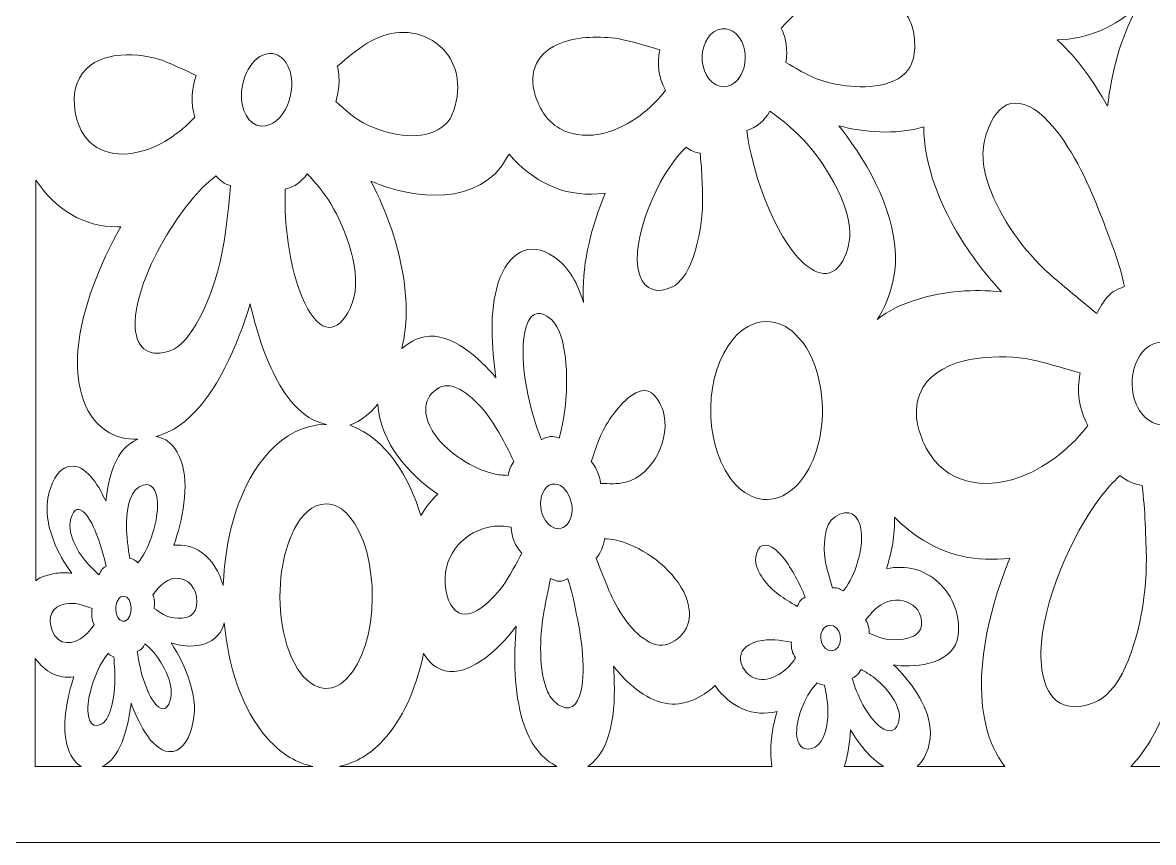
# Model space of a CAD drawing. Header units: centimetres. Extents: x -59 to 59, y -29 to 29.
# Drawn here: x -44.77 to -34.22, y -6.93 to 0.72 of the extents above; entities that cross this region are included whole.
import ezdxf

# ---------------------------------------------------------------- set-up
doc = ezdxf.new("R2010")
doc.units = ezdxf.units.CM
doc.header["$MEASUREMENT"] = 0
doc.layers.add('Camada 1', color=7, linetype='Continuous')

msp = doc.modelspace()

# ---------------------------------------------------------------- linework, layer by layer
at = {"layer": 'Camada 1', "color": 250, "lineweight": 9}
msp.add_open_spline([(-45.26401, 4.15292), (-45.26401, 4.15292), (-45.26401, 3.54479), (-45.26401, 3.54479), (-45.26401, 3.54479), (-45.26401, 3.54479), (-45.51398, 3.54479), (-45.51398, 3.54479), (-45.51398, 3.54479), (-45.51398, 3.54479), (-45.51398, 2.25923), (-45.51398, 2.25923), (-45.51398, 2.25923), (-45.51398, 2.25923), (-45.26401, 2.25923), (-45.26401, 2.25923), (-45.26401, 2.25923), (-45.26401, 2.25923), (-45.26401, 0.97365), (-45.26401, 0.97365), (-45.26401, 0.97365), (-45.26401, 0.97365), (-45.51398, 0.97365), (-45.51398, 0.97365), (-45.51398, 0.97365), (-45.51398, 0.97365), (-45.51398, -0.31242), (-45.51398, -0.31242), (-45.51398, -0.31242), (-45.51398, -0.31242), (-45.26401, -0.31242), (-45.26401, -0.31242), (-45.26401, -0.31242), (-45.26401, -0.31242), (-45.26401, -1.598), (-45.26401, -1.598), (-45.26401, -1.598), (-45.26401, -1.598), (-45.51398, -1.598), (-45.51398, -1.598), (-45.51398, -1.598), (-45.51398, -1.598), (-45.51398, -2.88408), (-45.51398, -2.88408), (-45.51398, -2.88408), (-45.51398, -2.88408), (-45.26401, -2.88408), (-45.26401, -2.88408), (-45.26401, -2.88408), (-45.26401, -2.88408), (-45.26401, -6.92629), (-45.26401, -6.92629), (-45.26401, -6.92629), (-45.26401, -6.92629), (-22.90393, -6.92629), (-22.90393, -6.92629), (-22.90393, -6.92629), (-22.90393, -6.92629), (-22.90393, -2.88408), (-22.90393, -2.88408), (-22.90393, -2.88408), (-22.90393, -2.88408), (-22.65396, -2.88408), (-22.65396, -2.88408), (-22.65396, -2.88408), (-22.65396, -2.88408), (-22.65396, -1.598), (-22.65396, -1.598), (-22.65396, -1.598), (-22.65396, -1.598), (-22.90393, -1.598), (-22.90393, -1.598), (-22.90393, -1.598), (-22.90393, -1.598), (-22.90393, -0.31242), (-22.90393, -0.31242), (-22.90393, -0.31242), (-22.90393, -0.31242), (-22.65396, -0.31242), (-22.65396, -0.31242), (-22.65396, -0.31242), (-22.65396, -0.31242), (-22.65396, 0.97365), (-22.65396, 0.97365), (-22.65396, 0.97365), (-22.65396, 0.97365), (-22.90393, 0.97365), (-22.90393, 0.97365), (-22.90393, 0.97365), (-22.90393, 0.97365), (-22.90393, 2.25923), (-22.90393, 2.25923), (-22.90393, 2.25923), (-22.90393, 2.25923), (-22.65396, 2.25923), (-22.65396, 2.25923), (-22.65396, 2.25923), (-22.65396, 2.25923), (-22.65396, 3.54479), (-22.65396, 3.54479), (-22.65396, 3.54479), (-22.65396, 3.54479), (-22.90393, 3.54479), (-22.90393, 3.54479), (-22.90393, 3.54479), (-22.90393, 3.54479), (-22.90393, 4.15292), (-22.90393, 4.15292)], degree=3, knots=[0, 0, 0, 0, 0.03571429, 0.03571429, 0.03571429, 0.03571429, 0.07142857, 0.07142857, 0.07142857, 0.07142857, 0.10714286, 0.10714286, 0.10714286, 0.10714286, 0.14285714, 0.14285714, 0.14285714, 0.14285714, 0.17857143, 0.17857143, 0.17857143, 0.17857143, 0.21428571, 0.21428571, 0.21428571, 0.21428571, 0.25, 0.25, 0.25, 0.25, 0.28571429, 0.28571429, 0.28571429, 0.28571429, 0.32142857, 0.32142857, 0.32142857, 0.32142857, 0.35714286, 0.35714286, 0.35714286, 0.35714286, 0.39285714, 0.39285714, 0.39285714, 0.39285714, 0.42857143, 0.42857143, 0.42857143, 0.42857143, 0.46428571, 0.46428571, 0.46428571, 0.46428571, 0.5, 0.5, 0.5, 0.5, 0.53571429, 0.53571429, 0.53571429, 0.53571429, 0.57142857, 0.57142857, 0.57142857, 0.57142857, 0.60714286, 0.60714286, 0.60714286, 0.60714286, 0.64285714, 0.64285714, 0.64285714, 0.64285714, 0.67857143, 0.67857143, 0.67857143, 0.67857143, 0.71428571, 0.71428571, 0.71428571, 0.71428571, 0.75, 0.75, 0.75, 0.75, 0.78571429, 0.78571429, 0.78571429, 0.78571429, 0.82142857, 0.82142857, 0.82142857, 0.82142857, 0.85714286, 0.85714286, 0.85714286, 0.85714286, 0.89285714, 0.89285714, 0.89285714, 0.89285714, 0.92857143, 0.92857143, 0.92857143, 0.92857143, 1, 1, 1, 1], dxfattribs=at)
at = {"layer": 'Camada 1', "color": 1, "lineweight": 9}
for points, knots in [([(-37.69649, 0.66887), (-37.67392, 0.6413), (-37.6526, 0.5473), (-37.64783, 0.50791), (-37.64783, 0.50791), (-37.64125, 0.45352), (-37.6431, 0.40301), (-37.65162, 0.34906), (-37.65162, 0.34906), (-37.47025, 0.2432), (-37.37754, 0.18147), (-37.16653, 0.14231), (-37.16653, 0.14231), (-36.97624, 0.107), (-36.64602, 0.09913), (-36.51002, 0.28058), (-36.51002, 0.28058), (-36.46525, 0.34029), (-36.45283, 0.41443), (-36.44945, 0.48964), (-36.44945, 0.48964), (-36.4307, 0.90632), (-36.83632, 1.12649), (-37.18579, 1.03292), (-37.18579, 1.03292), (-37.39525, 0.97684), (-37.53822, 0.8338), (-37.68904, 0.6752), (-37.68904, 0.6752), (-37.68904, 0.6752), (-37.69649, 0.66887), (-37.69649, 0.66887)], [0, 0, 0, 0, 0.11111111, 0.11111111, 0.11111111, 0.11111111, 0.22222222, 0.22222222, 0.22222222, 0.22222222, 0.33333333, 0.33333333, 0.33333333, 0.33333333, 0.44444444, 0.44444444, 0.44444444, 0.44444444, 0.55555556, 0.55555556, 0.55555556, 0.55555556, 0.66666667, 0.66666667, 0.66666667, 0.66666667, 0.77777778, 0.77777778, 0.77777778, 0.77777778, 1, 1, 1, 1]), ([(-35.12045, 0.55826), (-34.92063, 0.3789), (-34.78452, 0.17888), (-34.65063, -0.06022), (-34.65063, -0.06022), (-34.60929, 0.25521), (-34.53268, 0.5732), (-34.37887, 0.84835), (-34.37887, 0.84835), (-34.37887, 0.84835), (-34.35824, 0.88427), (-34.35824, 0.88427), (-34.35824, 0.88427), (-34.58093, 0.67502), (-34.82786, 0.57079), (-35.12045, 0.55826)], [0, 0, 0, 0, 0.2, 0.2, 0.2, 0.2, 0.4, 0.4, 0.4, 0.4, 0.6, 0.6, 0.6, 0.6, 1, 1, 1, 1]), ([(-41.83946, 0.3131), (-41.82355, 0.28419), (-41.81986, 0.18418), (-41.82174, 0.1473), (-41.82174, 0.1473), (-41.82463, 0.09032), (-41.83503, 0.03833), (-41.852, -0.0156), (-41.852, -0.0156), (-41.76381, -0.09266), (-41.6612, -0.18522), (-41.55817, -0.23371), (-41.55817, -0.23371), (-41.37174, -0.32146), (-41.08985, -0.38441), (-40.89885, -0.27947), (-40.89885, -0.27947), (-40.79199, -0.22076), (-40.75271, -0.13419), (-40.72713, -0.01201), (-40.72713, -0.01201), (-40.6788, 0.2189), (-40.7591, 0.43487), (-40.94962, 0.55273), (-40.94962, 0.55273), (-41.14286, 0.67228), (-41.3701, 0.64258), (-41.55975, 0.52737), (-41.55975, 0.52737), (-41.65688, 0.46836), (-41.74486, 0.39371), (-41.83154, 0.31867), (-41.83154, 0.31867), (-41.83154, 0.31867), (-41.83946, 0.3131), (-41.83946, 0.3131)], [0, 0, 0, 0, 0.1, 0.1, 0.1, 0.1, 0.2, 0.2, 0.2, 0.2, 0.3, 0.3, 0.3, 0.3, 0.4, 0.4, 0.4, 0.4, 0.5, 0.5, 0.5, 0.5, 0.6, 0.6, 0.6, 0.6, 0.7, 0.7, 0.7, 0.7, 0.8, 0.8, 0.8, 0.8, 1, 1, 1, 1]), ([(-38.23216, 0.66339), (-38.17029, 0.66026), (-38.12357, 0.6325), (-38.08578, 0.57915), (-38.08578, 0.57915), (-37.95516, 0.39482), (-38.07084, 0.08847), (-38.26263, 0.12586), (-38.26263, 0.12586), (-38.37597, 0.14795), (-38.43817, 0.2853), (-38.43374, 0.40647), (-38.43374, 0.40647), (-38.4294, 0.5247), (-38.36014, 0.65217), (-38.24747, 0.66261), (-38.24747, 0.66261), (-38.24747, 0.66261), (-38.23216, 0.66339), (-38.23216, 0.66339)], [0, 0, 0, 0, 0.16666667, 0.16666667, 0.16666667, 0.16666667, 0.33333333, 0.33333333, 0.33333333, 0.33333333, 0.5, 0.5, 0.5, 0.5, 0.66666667, 0.66666667, 0.66666667, 0.66666667, 1, 1, 1, 1]), ([(-38.82935, 0.4677), (-38.91922, 0.49479), (-39.15717, 0.56461), (-39.2458, 0.57406), (-39.2458, 0.57406), (-39.42144, 0.59281), (-39.6174, 0.59148), (-39.78274, 0.51599), (-39.78274, 0.51599), (-39.99575, 0.41873), (-40.06505, 0.22735), (-39.97564, -0.00113), (-39.97564, -0.00113), (-39.9184, -0.14743), (-39.83021, -0.24983), (-39.68778, -0.30078), (-39.68778, -0.30078), (-39.44488, -0.38767), (-39.16976, -0.27498), (-38.97336, -0.11544), (-38.97336, -0.11544), (-38.89589, -0.05252), (-38.83564, 0.00883), (-38.77445, 0.0891), (-38.77445, 0.0891), (-38.84131, 0.20939), (-38.8562, 0.33135), (-38.82935, 0.4677)], [0, 0, 0, 0, 0.125, 0.125, 0.125, 0.125, 0.25, 0.25, 0.25, 0.25, 0.375, 0.375, 0.375, 0.375, 0.5, 0.5, 0.5, 0.5, 0.625, 0.625, 0.625, 0.625, 0.75, 0.75, 0.75, 0.75, 1, 1, 1, 1]), ([(-43.15347, 0.22695), (-43.22939, 0.26345), (-43.43179, 0.35918), (-43.5067, 0.38002), (-43.5067, 0.38002), (-43.73648, 0.44397), (-44.10481, 0.46106), (-44.24373, 0.20265), (-44.24373, 0.20265), (-44.30878, 0.08166), (-44.30132, -0.06454), (-44.26394, -0.19417), (-44.26394, -0.19417), (-44.18596, -0.46467), (-43.94258, -0.54378), (-43.70176, -0.48952), (-43.70176, -0.48952), (-43.50235, -0.44459), (-43.31027, -0.31501), (-43.16666, -0.16238), (-43.16666, -0.16238), (-43.20895, -0.02907), (-43.19938, 0.09652), (-43.15347, 0.22695)], [0, 0, 0, 0, 0.14285714, 0.14285714, 0.14285714, 0.14285714, 0.28571429, 0.28571429, 0.28571429, 0.28571429, 0.42857143, 0.42857143, 0.42857143, 0.42857143, 0.57142857, 0.57142857, 0.57142857, 0.57142857, 0.71428571, 0.71428571, 0.71428571, 0.71428571, 1, 1, 1, 1]), ([(-42.44171, 0.43113), (-42.3721, 0.41905), (-42.32548, 0.37553), (-42.29486, 0.30784), (-42.29486, 0.30784), (-42.19258, 0.08183), (-42.34615, -0.25831), (-42.5447, -0.24488), (-42.5447, -0.24488), (-42.67551, -0.23602), (-42.73464, -0.0815), (-42.73265, 0.0473), (-42.73265, 0.0473), (-42.72992, 0.2251), (-42.616, 0.44806), (-42.44171, 0.43113)], [0, 0, 0, 0, 0.2, 0.2, 0.2, 0.2, 0.4, 0.4, 0.4, 0.4, 0.6, 0.6, 0.6, 0.6, 1, 1, 1, 1]), ([(-34.75005, -1.99355), (-34.88207, -1.88479), (-35.01759, -1.77376), (-35.14762, -1.66254), (-35.14762, -1.66254), (-35.38979, -1.45539), (-35.61538, -1.1646), (-35.73738, -0.85603), (-35.73738, -0.85603), (-35.79565, -0.70868), (-35.83457, -0.54185), (-35.79802, -0.38284), (-35.79802, -0.38284), (-35.71774, -0.03357), (-35.50695, 0.08877), (-35.23773, -0.16595), (-35.23773, -0.16595), (-35.03189, -0.3607), (-34.85956, -0.70745), (-34.75393, -0.97195), (-34.75393, -0.97195), (-34.67995, -1.15722), (-34.54276, -1.50043), (-34.50051, -1.70227), (-34.50051, -1.70227), (-34.50051, -1.70227), (-34.49291, -1.74165), (-34.49291, -1.74165), (-34.49291, -1.74165), (-34.54636, -1.76347), (-34.60601, -1.78545), (-34.64504, -1.83038), (-34.64504, -1.83038), (-34.68453, -1.87587), (-34.72152, -1.93923), (-34.75005, -1.99355)], [0, 0, 0, 0, 0.1, 0.1, 0.1, 0.1, 0.2, 0.2, 0.2, 0.2, 0.3, 0.3, 0.3, 0.3, 0.4, 0.4, 0.4, 0.4, 0.5, 0.5, 0.5, 0.5, 0.6, 0.6, 0.6, 0.6, 0.7, 0.7, 0.7, 0.7, 0.8, 0.8, 0.8, 0.8, 1, 1, 1, 1]), ([(-37.80027, -0.106), (-37.85478, -0.19732), (-37.9202, -0.25563), (-38.01748, -0.28654), (-38.01748, -0.28654), (-37.96774, -0.65644), (-37.79256, -1.17127), (-37.5577, -1.44885), (-37.5577, -1.44885), (-37.44755, -1.57903), (-37.26742, -1.71296), (-37.13953, -1.53066), (-37.13953, -1.53066), (-37.08719, -1.45602), (-37.05335, -1.33754), (-37.05404, -1.24454), (-37.05404, -1.24454), (-37.05626, -0.94571), (-37.30448, -0.56931), (-37.49284, -0.36812), (-37.49284, -0.36812), (-37.58103, -0.27391), (-37.69654, -0.17964), (-37.80027, -0.106)], [0, 0, 0, 0, 0.14285714, 0.14285714, 0.14285714, 0.14285714, 0.28571429, 0.28571429, 0.28571429, 0.28571429, 0.42857143, 0.42857143, 0.42857143, 0.42857143, 0.57142857, 0.57142857, 0.57142857, 0.57142857, 0.71428571, 0.71428571, 0.71428571, 0.71428571, 1, 1, 1, 1]), ([(-36.79999, -2.04789), (-36.70274, -1.91074), (-36.6379, -1.69922), (-36.62989, -1.5288), (-36.62989, -1.5288), (-36.60912, -1.08644), (-36.87421, -0.60283), (-37.13057, -0.27739), (-37.13057, -0.27739), (-37.13057, -0.27739), (-37.15887, -0.24186), (-37.15887, -0.24186), (-37.15887, -0.24186), (-36.9225, -0.30561), (-36.62686, -0.32562), (-36.3887, -0.25765), (-36.3887, -0.25765), (-36.3887, -0.25765), (-36.36535, -0.25066), (-36.36535, -0.25066), (-36.36535, -0.25066), (-36.3602, -0.58581), (-36.242, -0.9007), (-36.08286, -1.18456), (-36.08286, -1.18456), (-35.95456, -1.41344), (-35.81175, -1.60145), (-35.64001, -1.79135), (-35.64001, -1.79135), (-35.78015, -1.77656), (-35.89359, -1.77447), (-36.03604, -1.78677), (-36.03604, -1.78677), (-36.29086, -1.80878), (-36.58893, -1.88385), (-36.79973, -2.04768), (-36.79973, -2.04768), (-36.79973, -2.04768), (-36.79999, -2.04789), (-36.79999, -2.04789)], [0, 0, 0, 0, 0.09090909, 0.09090909, 0.09090909, 0.09090909, 0.18181818, 0.18181818, 0.18181818, 0.18181818, 0.27272727, 0.27272727, 0.27272727, 0.27272727, 0.36363636, 0.36363636, 0.36363636, 0.36363636, 0.45454545, 0.45454545, 0.45454545, 0.45454545, 0.54545455, 0.54545455, 0.54545455, 0.54545455, 0.63636364, 0.63636364, 0.63636364, 0.63636364, 0.72727273, 0.72727273, 0.72727273, 0.72727273, 0.81818182, 0.81818182, 0.81818182, 0.81818182, 1, 1, 1, 1]), ([(-39.54022, -1.88882), (-39.59572, -1.71157), (-39.66422, -1.57249), (-39.8123, -1.46731), (-39.8123, -1.46731), (-40.04817, -1.29976), (-40.24793, -1.43291), (-40.33531, -1.70476), (-40.33531, -1.70476), (-40.42228, -1.9753), (-40.39682, -2.31489), (-40.35714, -2.59218), (-40.35714, -2.59218), (-40.51268, -2.4088), (-40.76959, -2.16606), (-41.02148, -2.2093), (-41.02148, -2.2093), (-41.10154, -2.22304), (-41.17198, -2.26719), (-41.2357, -2.31896), (-41.2357, -2.31896), (-41.19071, -2.12841), (-41.18486, -1.9506), (-41.20647, -1.7556), (-41.20647, -1.7556), (-41.24201, -1.43485), (-41.353, -1.10099), (-41.49322, -0.81762), (-41.49322, -0.81762), (-41.49322, -0.81762), (-41.52358, -0.75802), (-41.52358, -0.75802), (-41.52358, -0.75802), (-41.1261, -0.93345), (-40.50587, -0.99888), (-40.25144, -0.53624), (-40.25144, -0.53624), (-40.25144, -0.53624), (-40.23516, -0.50522), (-40.23516, -0.50522), (-40.23516, -0.50522), (-40.01546, -0.76231), (-39.73162, -0.90135), (-39.40508, -0.87724), (-39.40508, -0.87724), (-39.40508, -0.87724), (-39.33821, -0.87009), (-39.33821, -0.87009), (-39.33821, -0.87009), (-39.45826, -1.17178), (-39.5508, -1.49702), (-39.54312, -1.8287), (-39.54312, -1.8287), (-39.54312, -1.8287), (-39.54022, -1.88882), (-39.54022, -1.88882)], [0, 0, 0, 0, 0.06666667, 0.06666667, 0.06666667, 0.06666667, 0.13333333, 0.13333333, 0.13333333, 0.13333333, 0.2, 0.2, 0.2, 0.2, 0.26666667, 0.26666667, 0.26666667, 0.26666667, 0.33333333, 0.33333333, 0.33333333, 0.33333333, 0.4, 0.4, 0.4, 0.4, 0.46666667, 0.46666667, 0.46666667, 0.46666667, 0.53333333, 0.53333333, 0.53333333, 0.53333333, 0.6, 0.6, 0.6, 0.6, 0.66666667, 0.66666667, 0.66666667, 0.66666667, 0.73333333, 0.73333333, 0.73333333, 0.73333333, 0.8, 0.8, 0.8, 0.8, 0.86666667, 0.86666667, 0.86666667, 0.86666667, 1, 1, 1, 1]), ([(-38.45214, -0.49812), (-38.44481, -0.56879), (-38.43798, -0.63773), (-38.43521, -0.70877), (-38.43521, -0.70877), (-38.42779, -0.89857), (-38.42023, -1.01929), (-38.45185, -1.20936), (-38.45185, -1.20936), (-38.47889, -1.37202), (-38.55336, -1.66636), (-38.71067, -1.74436), (-38.71067, -1.74436), (-38.83779, -1.80739), (-38.97156, -1.78749), (-39.01871, -1.62819), (-39.01871, -1.62819), (-39.11417, -1.30573), (-38.83554, -0.69119), (-38.60762, -0.46666), (-38.60762, -0.46666), (-38.60762, -0.46666), (-38.58145, -0.44144), (-38.58145, -0.44144), (-38.58145, -0.44144), (-38.53739, -0.47509), (-38.50515, -0.48896), (-38.45214, -0.49812)], [0, 0, 0, 0, 0.125, 0.125, 0.125, 0.125, 0.25, 0.25, 0.25, 0.25, 0.375, 0.375, 0.375, 0.375, 0.5, 0.5, 0.5, 0.5, 0.625, 0.625, 0.625, 0.625, 0.75, 0.75, 0.75, 0.75, 1, 1, 1, 1]), ([(-42.83544, -0.80003), (-42.84258, -0.89957), (-42.84918, -0.98522), (-42.86225, -1.08396), (-42.86225, -1.08396), (-42.8922, -1.3103), (-42.90295, -1.42738), (-42.96823, -1.64763), (-42.96823, -1.64763), (-43.02946, -1.85411), (-43.18519, -2.262), (-43.3961, -2.33974), (-43.3961, -2.33974), (-43.57517, -2.40575), (-43.71157, -2.33643), (-43.72288, -2.12363), (-43.72288, -2.12363), (-43.73832, -1.833), (-43.5462, -1.44661), (-43.39931, -1.21458), (-43.39931, -1.21458), (-43.28107, -1.02784), (-43.14282, -0.84314), (-42.97163, -0.70966), (-42.97163, -0.70966), (-42.93188, -0.75447), (-42.89171, -0.7838), (-42.83544, -0.80003)], [0, 0, 0, 0, 0.125, 0.125, 0.125, 0.125, 0.25, 0.25, 0.25, 0.25, 0.375, 0.375, 0.375, 0.375, 0.5, 0.5, 0.5, 0.5, 0.625, 0.625, 0.625, 0.625, 0.75, 0.75, 0.75, 0.75, 1, 1, 1, 1]), ([(-42.11739, -0.69067), (-42.17364, -0.76484), (-42.23548, -0.81359), (-42.3237, -0.83243), (-42.3237, -0.83243), (-42.33801, -1.16282), (-42.27531, -1.66549), (-42.11259, -1.95177), (-42.11259, -1.95177), (-41.96563, -2.21033), (-41.79925, -2.16089), (-41.69819, -1.89649), (-41.69819, -1.89649), (-41.59534, -1.62739), (-41.76148, -1.1958), (-41.89781, -0.9706), (-41.89781, -0.9706), (-41.95768, -0.87171), (-42.03912, -0.77257), (-42.11739, -0.69067)], [0, 0, 0, 0, 0.16666667, 0.16666667, 0.16666667, 0.16666667, 0.33333333, 0.33333333, 0.33333333, 0.33333333, 0.5, 0.5, 0.5, 0.5, 0.66666667, 0.66666667, 0.66666667, 0.66666667, 1, 1, 1, 1]), ([(-44.64943, -4.48682), (-44.64943, -4.48682), (-44.64932, -0.74941), (-44.64932, -0.74941), (-44.64932, -0.74941), (-44.46779, -1.02626), (-44.20363, -1.18395), (-43.8873, -1.18445), (-43.8873, -1.18445), (-43.8873, -1.18445), (-43.85869, -1.18405), (-43.85869, -1.18405), (-43.85869, -1.18405), (-44.04751, -1.52503), (-44.22529, -1.93778), (-44.25737, -2.33861), (-44.25737, -2.33861), (-44.27917, -2.61105), (-44.22821, -2.92909), (-43.99723, -3.08511), (-43.99723, -3.08511), (-43.90432, -3.14786), (-43.80826, -3.16788), (-43.7003, -3.16669), (-43.7003, -3.16669), (-43.80809, -3.21729), (-43.86935, -3.29137), (-43.91861, -3.40676), (-43.91861, -3.40676), (-43.96377, -3.51254), (-43.98527, -3.62802), (-43.99804, -3.74302), (-43.99804, -3.74302), (-44.05321, -3.62511), (-44.15967, -3.42501), (-44.30246, -3.41565), (-44.30246, -3.41565), (-44.42652, -3.40752), (-44.4963, -3.54681), (-44.52507, -3.65821), (-44.52507, -3.65821), (-44.56556, -3.81503), (-44.54295, -3.95925), (-44.48601, -4.10828), (-44.48601, -4.10828), (-44.44281, -4.22133), (-44.38483, -4.32052), (-44.3142, -4.41573), (-44.3142, -4.41573), (-44.36144, -4.41002), (-44.39562, -4.40935), (-44.44393, -4.41399), (-44.44393, -4.41399), (-44.48866, -4.41829), (-44.52887, -4.432), (-44.57201, -4.44438), (-44.57201, -4.44438), (-44.60341, -4.45339), (-44.62524, -4.46261), (-44.64943, -4.48682)], [0, 0, 0, 0, 0.0625, 0.0625, 0.0625, 0.0625, 0.125, 0.125, 0.125, 0.125, 0.1875, 0.1875, 0.1875, 0.1875, 0.25, 0.25, 0.25, 0.25, 0.3125, 0.3125, 0.3125, 0.3125, 0.375, 0.375, 0.375, 0.375, 0.4375, 0.4375, 0.4375, 0.4375, 0.5, 0.5, 0.5, 0.5, 0.5625, 0.5625, 0.5625, 0.5625, 0.625, 0.625, 0.625, 0.625, 0.6875, 0.6875, 0.6875, 0.6875, 0.75, 0.75, 0.75, 0.75, 0.8125, 0.8125, 0.8125, 0.8125, 0.875, 0.875, 0.875, 0.875, 1, 1, 1, 1]), ([(-43.52938, -3.13938), (-43.42248, -3.10771), (-43.35055, -3.07235), (-43.26096, -2.99887), (-43.26096, -2.99887), (-42.96148, -2.75329), (-42.76493, -2.27836), (-42.65045, -1.90338), (-42.65045, -1.90338), (-42.59834, -2.12482), (-42.53675, -2.33739), (-42.43758, -2.5403), (-42.43758, -2.5403), (-42.33234, -2.7556), (-42.17501, -2.98059), (-41.93945, -3.02736), (-41.93945, -3.02736), (-42.36613, -3.02946), (-42.64856, -3.43247), (-42.78014, -3.82816), (-42.78014, -3.82816), (-42.85813, -4.06266), (-42.89101, -4.28349), (-42.90199, -4.53171), (-42.90199, -4.53171), (-42.93919, -4.40652), (-43.00245, -4.29179), (-43.10665, -4.21925), (-43.10665, -4.21925), (-43.18782, -4.16273), (-43.26941, -4.1477), (-43.36355, -4.15503), (-43.36355, -4.15503), (-43.28332, -3.9255), (-43.21198, -3.59947), (-43.29726, -3.36093), (-43.29726, -3.36093), (-43.33481, -3.25591), (-43.40601, -3.16771), (-43.51148, -3.14296), (-43.51148, -3.14296), (-43.51148, -3.14296), (-43.52938, -3.13938), (-43.52938, -3.13938)], [0, 0, 0, 0, 0.08333333, 0.08333333, 0.08333333, 0.08333333, 0.16666667, 0.16666667, 0.16666667, 0.16666667, 0.25, 0.25, 0.25, 0.25, 0.33333333, 0.33333333, 0.33333333, 0.33333333, 0.41666667, 0.41666667, 0.41666667, 0.41666667, 0.5, 0.5, 0.5, 0.5, 0.58333333, 0.58333333, 0.58333333, 0.58333333, 0.66666667, 0.66666667, 0.66666667, 0.66666667, 0.75, 0.75, 0.75, 0.75, 0.83333333, 0.83333333, 0.83333333, 0.83333333, 1, 1, 1, 1]), ([(-39.76687, -3.15443), (-39.8261, -3.13185), (-39.87691, -3.13721), (-39.9312, -3.17128), (-39.9312, -3.17128), (-40.04202, -2.91126), (-40.14418, -2.45034), (-40.08789, -2.16626), (-40.08789, -2.16626), (-40.05469, -1.99875), (-39.96466, -1.93177), (-39.83596, -2.05318), (-39.83596, -2.05318), (-39.68932, -2.1915), (-39.68869, -2.60991), (-39.70367, -2.79671), (-39.70367, -2.79671), (-39.71362, -2.92075), (-39.73725, -3.03406), (-39.76687, -3.15443)], [0, 0, 0, 0, 0.16666667, 0.16666667, 0.16666667, 0.16666667, 0.33333333, 0.33333333, 0.33333333, 0.33333333, 0.5, 0.5, 0.5, 0.5, 0.66666667, 0.66666667, 0.66666667, 0.66666667, 1, 1, 1, 1]), ([(-37.83198, -2.06738), (-37.7272, -2.07052), (-37.64294, -2.10989), (-37.56395, -2.18534), (-37.56395, -2.18534), (-37.35331, -2.38656), (-37.28595, -2.75355), (-37.31875, -3.04505), (-37.31875, -3.04505), (-37.3451, -3.27927), (-37.44688, -3.5511), (-37.64494, -3.67306), (-37.64494, -3.67306), (-37.83939, -3.79279), (-38.04344, -3.70728), (-38.17572, -3.52212), (-38.17572, -3.52212), (-38.42155, -3.17798), (-38.41313, -2.55116), (-38.14302, -2.23124), (-38.14302, -2.23124), (-38.05968, -2.13253), (-37.95714, -2.06971), (-37.83198, -2.06738)], [0, 0, 0, 0, 0.14285714, 0.14285714, 0.14285714, 0.14285714, 0.28571429, 0.28571429, 0.28571429, 0.28571429, 0.42857143, 0.42857143, 0.42857143, 0.42857143, 0.57142857, 0.57142857, 0.57142857, 0.57142857, 0.71428571, 0.71428571, 0.71428571, 0.71428571, 1, 1, 1, 1]), ([(-34.13261, -2.25658), (-34.002, -2.26037), (-33.90927, -2.36143), (-33.86757, -2.48755), (-33.86757, -2.48755), (-33.80654, -2.67212), (-33.86145, -2.91736), (-34.02643, -3.00482), (-34.02643, -3.00482), (-34.16801, -3.07988), (-34.31368, -2.99247), (-34.38086, -2.84391), (-34.38086, -2.84391), (-34.48561, -2.6123), (-34.3837, -2.26497), (-34.13261, -2.25658)], [0, 0, 0, 0, 0.2, 0.2, 0.2, 0.2, 0.4, 0.4, 0.4, 0.4, 0.6, 0.6, 0.6, 0.6, 1, 1, 1, 1]), ([(-34.90403, -2.54782), (-35.01638, -2.51449), (-35.31369, -2.428), (-35.41822, -2.41352), (-35.41822, -2.41352), (-35.70068, -2.3744), (-36.1927, -2.38679), (-36.37217, -2.6842), (-36.37217, -2.6842), (-36.47976, -2.86251), (-36.43207, -3.07538), (-36.34142, -3.24926), (-36.34142, -3.24926), (-36.1663, -3.58514), (-35.79903, -3.63504), (-35.48165, -3.52423), (-35.48165, -3.52423), (-35.24782, -3.4426), (-35.01138, -3.26432), (-34.85403, -3.06376), (-34.85403, -3.06376), (-34.85403, -3.06376), (-34.83311, -3.03638), (-34.83311, -3.03638), (-34.83311, -3.03638), (-34.9169, -2.88576), (-34.94108, -2.71806), (-34.90403, -2.54782)], [0, 0, 0, 0, 0.125, 0.125, 0.125, 0.125, 0.25, 0.25, 0.25, 0.25, 0.375, 0.375, 0.375, 0.375, 0.5, 0.5, 0.5, 0.5, 0.625, 0.625, 0.625, 0.625, 0.75, 0.75, 0.75, 0.75, 1, 1, 1, 1]), ([(-40.19054, -3.37491), (-40.24422, -3.26003), (-40.26628, -3.21866), (-40.32799, -3.1067), (-40.32799, -3.1067), (-40.41461, -2.94956), (-40.56603, -2.75403), (-40.72698, -2.68554), (-40.72698, -2.68554), (-40.8056, -2.6521), (-40.86859, -2.66162), (-40.93507, -2.71821), (-40.93507, -2.71821), (-41.06853, -2.83183), (-41.00853, -3.01252), (-40.91916, -3.13355), (-40.91916, -3.13355), (-40.79501, -3.30169), (-40.57474, -3.43786), (-40.38397, -3.48634), (-40.38397, -3.48634), (-40.33367, -3.49913), (-40.29543, -3.50281), (-40.24406, -3.50264), (-40.24406, -3.50264), (-40.2328, -3.45199), (-40.21841, -3.41708), (-40.19054, -3.37491)], [0, 0, 0, 0, 0.125, 0.125, 0.125, 0.125, 0.25, 0.25, 0.25, 0.25, 0.375, 0.375, 0.375, 0.375, 0.5, 0.5, 0.5, 0.5, 0.625, 0.625, 0.625, 0.625, 0.75, 0.75, 0.75, 0.75, 1, 1, 1, 1]), ([(-39.38151, -3.57883), (-39.37937, -3.55003), (-39.40417, -3.47824), (-39.41728, -3.45102), (-39.41728, -3.45102), (-39.43258, -3.41925), (-39.44556, -3.40115), (-39.46719, -3.37491), (-39.46719, -3.37491), (-39.40996, -3.20076), (-39.38599, -3.11027), (-39.27734, -2.95415), (-39.27734, -2.95415), (-39.21414, -2.86334), (-39.05197, -2.66931), (-38.92654, -2.72093), (-38.92654, -2.72093), (-38.86814, -2.74496), (-38.81672, -2.83977), (-38.7981, -2.90017), (-38.7981, -2.90017), (-38.72012, -3.15328), (-38.88944, -3.50147), (-39.144, -3.56556), (-39.144, -3.56556), (-39.23969, -3.58966), (-39.29134, -3.57777), (-39.38151, -3.57883)], [0, 0, 0, 0, 0.125, 0.125, 0.125, 0.125, 0.25, 0.25, 0.25, 0.25, 0.375, 0.375, 0.375, 0.375, 0.5, 0.5, 0.5, 0.5, 0.625, 0.625, 0.625, 0.625, 0.75, 0.75, 0.75, 0.75, 1, 1, 1, 1]), ([(-41.45956, -2.83858), (-41.53047, -2.92438), (-41.61813, -2.99701), (-41.71936, -3.03554), (-41.71936, -3.03554), (-41.37726, -3.15844), (-41.16396, -3.52579), (-41.05726, -3.8779), (-41.05726, -3.8779), (-41.01345, -3.80348), (-40.96117, -3.73608), (-40.9005, -3.67693), (-40.9005, -3.67693), (-41.17192, -3.4946), (-41.43338, -3.19838), (-41.45956, -2.83858)], [0, 0, 0, 0, 0.2, 0.2, 0.2, 0.2, 0.4, 0.4, 0.4, 0.4, 0.6, 0.6, 0.6, 0.6, 1, 1, 1, 1]), ([(-43.77486, -4.27978), (-43.78765, -4.18559), (-43.80589, -4.07266), (-43.8061, -3.97818), (-43.8061, -3.97818), (-43.80634, -3.87355), (-43.78819, -3.66971), (-43.689, -3.6115), (-43.689, -3.6115), (-43.57092, -3.54221), (-43.51899, -3.64629), (-43.51498, -3.761), (-43.51498, -3.761), (-43.5092, -3.92645), (-43.58721, -4.17219), (-43.68055, -4.29802), (-43.68055, -4.29802), (-43.68055, -4.29802), (-43.69791, -4.32018), (-43.69791, -4.32018), (-43.69791, -4.32018), (-43.71844, -4.29655), (-43.744, -4.27944), (-43.77486, -4.27978)], [0, 0, 0, 0, 0.14285714, 0.14285714, 0.14285714, 0.14285714, 0.28571429, 0.28571429, 0.28571429, 0.28571429, 0.42857143, 0.42857143, 0.42857143, 0.42857143, 0.57142857, 0.57142857, 0.57142857, 0.57142857, 0.71428571, 0.71428571, 0.71428571, 0.71428571, 1, 1, 1, 1]), ([(-39.69321, -3.9603), (-39.58063, -3.82413), (-39.68961, -3.55898), (-39.83122, -3.58532), (-39.83122, -3.58532), (-39.91649, -3.60119), (-39.94886, -3.71209), (-39.93899, -3.79902), (-39.93899, -3.79902), (-39.92171, -3.95095), (-39.78929, -4.06391), (-39.69321, -3.9603)], [0, 0, 0, 0, 0.25, 0.25, 0.25, 0.25, 0.5, 0.5, 0.5, 0.5, 1, 1, 1, 1]), ([(-34.32607, -3.59691), (-34.31293, -3.72608), (-34.30328, -3.81999), (-34.29832, -3.95044), (-34.29832, -3.95044), (-34.28805, -4.2206), (-34.27604, -4.36935), (-34.31078, -4.6421), (-34.31078, -4.6421), (-34.34659, -4.92329), (-34.45861, -5.41756), (-34.7041, -5.58423), (-34.7041, -5.58423), (-34.77535, -5.6326), (-34.89375, -5.66673), (-34.98014, -5.65973), (-34.98014, -5.65973), (-35.22297, -5.64006), (-35.27642, -5.36669), (-35.27145, -5.15036), (-35.27145, -5.15036), (-35.26059, -4.67781), (-34.98331, -4.06147), (-34.71443, -3.70534), (-34.71443, -3.70534), (-34.65874, -3.63158), (-34.60152, -3.56807), (-34.53486, -3.50547), (-34.53486, -3.50547), (-34.46718, -3.55711), (-34.40866, -3.58444), (-34.32607, -3.59691)], [0, 0, 0, 0, 0.11111111, 0.11111111, 0.11111111, 0.11111111, 0.22222222, 0.22222222, 0.22222222, 0.22222222, 0.33333333, 0.33333333, 0.33333333, 0.33333333, 0.44444444, 0.44444444, 0.44444444, 0.44444444, 0.55555556, 0.55555556, 0.55555556, 0.55555556, 0.66666667, 0.66666667, 0.66666667, 0.66666667, 0.77777778, 0.77777778, 0.77777778, 0.77777778, 1, 1, 1, 1]), ([(-41.94187, -3.76762), (-41.85464, -3.77095), (-41.78903, -3.81148), (-41.72891, -3.8798), (-41.72891, -3.8798), (-41.43288, -4.21621), (-41.43718, -5.08865), (-41.75202, -5.40199), (-41.75202, -5.40199), (-41.89287, -5.54218), (-42.05717, -5.50539), (-42.17449, -5.35384), (-42.17449, -5.35384), (-42.36047, -5.11357), (-42.39945, -4.69503), (-42.35721, -4.39643), (-42.35721, -4.39643), (-42.32461, -4.16589), (-42.20356, -3.77485), (-41.94187, -3.76762)], [0, 0, 0, 0, 0.16666667, 0.16666667, 0.16666667, 0.16666667, 0.33333333, 0.33333333, 0.33333333, 0.33333333, 0.5, 0.5, 0.5, 0.5, 0.66666667, 0.66666667, 0.66666667, 0.66666667, 1, 1, 1, 1]), ([(-44.23618, -3.8243), (-44.12933, -3.87076), (-44.05304, -4.13916), (-44.02254, -4.24148), (-44.02254, -4.24148), (-44.01036, -4.28236), (-44.0027, -4.3113), (-43.99585, -4.35301), (-43.99585, -4.35301), (-44.03508, -4.3707), (-44.04188, -4.38719), (-44.06159, -4.43131), (-44.06159, -4.43131), (-44.16165, -4.33078), (-44.23681, -4.26505), (-44.29563, -4.12653), (-44.29563, -4.12653), (-44.33098, -4.04329), (-44.34931, -3.96054), (-44.31315, -3.87397), (-44.31315, -3.87397), (-44.29774, -3.83709), (-44.27456, -3.81298), (-44.23618, -3.8243)], [0, 0, 0, 0, 0.14285714, 0.14285714, 0.14285714, 0.14285714, 0.28571429, 0.28571429, 0.28571429, 0.28571429, 0.42857143, 0.42857143, 0.42857143, 0.42857143, 0.57142857, 0.57142857, 0.57142857, 0.57142857, 0.71428571, 0.71428571, 0.71428571, 0.71428571, 1, 1, 1, 1]), ([(-37.2176, -4.55171), (-37.23814, -4.48063), (-37.27498, -4.36115), (-37.2856, -4.28882), (-37.2856, -4.28882), (-37.30297, -4.17052), (-37.30113, -3.96173), (-37.19306, -3.88895), (-37.19306, -3.88895), (-37.06826, -3.8049), (-36.96584, -3.86343), (-36.94797, -4.02181), (-36.94797, -4.02181), (-36.92869, -4.19272), (-37.00475, -4.43817), (-37.10596, -4.56688), (-37.10596, -4.56688), (-37.10596, -4.56688), (-37.1173, -4.58076), (-37.1173, -4.58076), (-37.1173, -4.58076), (-37.14733, -4.55904), (-37.18121, -4.54721), (-37.2176, -4.55171)], [0, 0, 0, 0, 0.14285714, 0.14285714, 0.14285714, 0.14285714, 0.28571429, 0.28571429, 0.28571429, 0.28571429, 0.42857143, 0.42857143, 0.42857143, 0.42857143, 0.57142857, 0.57142857, 0.57142857, 0.57142857, 0.71428571, 0.71428571, 0.71428571, 0.71428571, 1, 1, 1, 1]), ([(-36.63731, -3.89427), (-36.63384, -4.0654), (-36.66267, -4.21136), (-36.71345, -4.37236), (-36.71345, -4.37236), (-36.53267, -4.33906), (-36.36074, -4.37535), (-36.22139, -4.50774), (-36.22139, -4.50774), (-36.09539, -4.62744), (-36.02163, -4.81043), (-36.04357, -4.99201), (-36.04357, -4.99201), (-36.076, -5.26052), (-36.42521, -5.29718), (-36.62174, -5.27449), (-36.62174, -5.27449), (-36.62174, -5.27449), (-36.64658, -5.27116), (-36.64658, -5.27116), (-36.64658, -5.27116), (-36.49327, -5.41938), (-36.32627, -5.63297), (-36.30502, -5.86398), (-36.30502, -5.86398), (-36.29443, -5.97913), (-36.33304, -6.1288), (-36.41426, -6.20694), (-36.41426, -6.20694), (-36.41426, -6.20694), (-36.42594, -6.21758), (-36.42594, -6.21758), (-36.42594, -6.21758), (-36.42594, -6.21758), (-35.6095, -6.21757), (-35.6095, -6.21757), (-35.6095, -6.21757), (-35.69575, -6.10141), (-35.74773, -5.98727), (-35.78349, -5.84303), (-35.78349, -5.84303), (-35.9025, -5.36293), (-35.75739, -4.77124), (-35.58237, -4.32668), (-35.58237, -4.32668), (-35.58237, -4.32668), (-35.56135, -4.2741), (-35.56135, -4.2741), (-35.56135, -4.2741), (-35.86997, -4.31436), (-36.15602, -4.2538), (-36.42043, -4.07543), (-36.42043, -4.07543), (-36.50272, -4.01992), (-36.56599, -3.96484), (-36.63731, -3.89427)], [0, 0, 0, 0, 0.06666667, 0.06666667, 0.06666667, 0.06666667, 0.13333333, 0.13333333, 0.13333333, 0.13333333, 0.2, 0.2, 0.2, 0.2, 0.26666667, 0.26666667, 0.26666667, 0.26666667, 0.33333333, 0.33333333, 0.33333333, 0.33333333, 0.4, 0.4, 0.4, 0.4, 0.46666667, 0.46666667, 0.46666667, 0.46666667, 0.53333333, 0.53333333, 0.53333333, 0.53333333, 0.6, 0.6, 0.6, 0.6, 0.66666667, 0.66666667, 0.66666667, 0.66666667, 0.73333333, 0.73333333, 0.73333333, 0.73333333, 0.8, 0.8, 0.8, 0.8, 0.86666667, 0.86666667, 0.86666667, 0.86666667, 1, 1, 1, 1]), ([(-40.11587, -4.22827), (-40.1605, -4.31138), (-40.2338, -4.45332), (-40.29068, -4.53028), (-40.29068, -4.53028), (-40.36783, -4.63466), (-40.55653, -4.85064), (-40.70319, -4.7838), (-40.70319, -4.7838), (-40.79469, -4.7421), (-40.82561, -4.6045), (-40.83159, -4.50912), (-40.83159, -4.50912), (-40.84884, -4.23387), (-40.6428, -4.01584), (-40.39223, -3.98086), (-40.39223, -3.98086), (-40.32969, -3.97212), (-40.27856, -3.97359), (-40.21652, -3.98589), (-40.21652, -3.98589), (-40.20888, -4.08045), (-40.17956, -4.16133), (-40.11587, -4.22827)], [0, 0, 0, 0, 0.14285714, 0.14285714, 0.14285714, 0.14285714, 0.28571429, 0.28571429, 0.28571429, 0.28571429, 0.42857143, 0.42857143, 0.42857143, 0.42857143, 0.57142857, 0.57142857, 0.57142857, 0.57142857, 0.71428571, 0.71428571, 0.71428571, 0.71428571, 1, 1, 1, 1]), ([(-39.42187, -4.27763), (-39.38452, -4.37345), (-39.3421, -4.48147), (-39.30268, -4.5758), (-39.30268, -4.5758), (-39.2317, -4.74563), (-39.10523, -4.95042), (-38.94987, -5.04471), (-38.94987, -5.04471), (-38.88947, -5.08137), (-38.82155, -5.10209), (-38.75388, -5.07687), (-38.75388, -5.07687), (-38.56582, -5.00679), (-38.50678, -4.82792), (-38.58552, -4.63253), (-38.58552, -4.63253), (-38.67901, -4.40053), (-38.93654, -4.20809), (-39.15147, -4.13149), (-39.15147, -4.13149), (-39.21818, -4.10772), (-39.27411, -4.09654), (-39.34423, -4.0943), (-39.34423, -4.0943), (-39.35374, -4.16229), (-39.37756, -4.22715), (-39.42187, -4.27763)], [0, 0, 0, 0, 0.125, 0.125, 0.125, 0.125, 0.25, 0.25, 0.25, 0.25, 0.375, 0.375, 0.375, 0.375, 0.5, 0.5, 0.5, 0.5, 0.625, 0.625, 0.625, 0.625, 0.75, 0.75, 0.75, 0.75, 1, 1, 1, 1]), ([(-37.54526, -4.7263), (-37.67212, -4.64688), (-37.77491, -4.59237), (-37.86538, -4.46579), (-37.86538, -4.46579), (-37.90513, -4.4102), (-37.94313, -4.33974), (-37.93308, -4.26687), (-37.93308, -4.26687), (-37.91618, -4.14443), (-37.84052, -4.12029), (-37.7484, -4.1958), (-37.7484, -4.1958), (-37.65128, -4.27541), (-37.57145, -4.42578), (-37.51453, -4.53944), (-37.51453, -4.53944), (-37.49727, -4.5739), (-37.48361, -4.60312), (-37.47186, -4.6402), (-37.47186, -4.6402), (-37.51438, -4.66099), (-37.52612, -4.6785), (-37.54526, -4.7263)], [0, 0, 0, 0, 0.14285714, 0.14285714, 0.14285714, 0.14285714, 0.28571429, 0.28571429, 0.28571429, 0.28571429, 0.42857143, 0.42857143, 0.42857143, 0.42857143, 0.57142857, 0.57142857, 0.57142857, 0.57142857, 0.71428571, 0.71428571, 0.71428571, 0.71428571, 1, 1, 1, 1]), ([(-43.55987, -4.61696), (-43.54966, -4.63242), (-43.54277, -4.68228), (-43.54252, -4.70414), (-43.54252, -4.70414), (-43.54252, -4.70414), (-43.54504, -4.74523), (-43.54504, -4.74523), (-43.54504, -4.74523), (-43.48974, -4.78206), (-43.46575, -4.80732), (-43.39817, -4.82494), (-43.39817, -4.82494), (-43.31046, -4.8478), (-43.16959, -4.84512), (-43.1513, -4.7243), (-43.1513, -4.7243), (-43.13266, -4.60114), (-43.19198, -4.48677), (-43.30483, -4.46518), (-43.30483, -4.46518), (-43.42062, -4.44301), (-43.49389, -4.53579), (-43.55987, -4.61696)], [0, 0, 0, 0, 0.14285714, 0.14285714, 0.14285714, 0.14285714, 0.28571429, 0.28571429, 0.28571429, 0.28571429, 0.42857143, 0.42857143, 0.42857143, 0.42857143, 0.57142857, 0.57142857, 0.57142857, 0.57142857, 0.71428571, 0.71428571, 0.71428571, 0.71428571, 1, 1, 1, 1]), ([(-39.84814, -4.46427), (-39.86953, -4.5713), (-39.8952, -4.69303), (-39.9137, -4.79991), (-39.9137, -4.79991), (-39.949, -5.00388), (-39.95982, -5.33171), (-39.87481, -5.52076), (-39.87481, -5.52076), (-39.84912, -5.57787), (-39.80902, -5.62443), (-39.75617, -5.65359), (-39.75617, -5.65359), (-39.63062, -5.72285), (-39.5752, -5.59144), (-39.55614, -5.47852), (-39.55614, -5.47852), (-39.51463, -5.23267), (-39.58243, -4.89871), (-39.63441, -4.65902), (-39.63441, -4.65902), (-39.65061, -4.58433), (-39.66194, -4.53709), (-39.68755, -4.46555), (-39.68755, -4.46555), (-39.75856, -4.5022), (-39.77235, -4.49764), (-39.84814, -4.46427)], [0, 0, 0, 0, 0.125, 0.125, 0.125, 0.125, 0.25, 0.25, 0.25, 0.25, 0.375, 0.375, 0.375, 0.375, 0.5, 0.5, 0.5, 0.5, 0.625, 0.625, 0.625, 0.625, 0.75, 0.75, 0.75, 0.75, 1, 1, 1, 1]), ([(-43.8325, -4.62986), (-43.74212, -4.63636), (-43.7376, -4.83324), (-43.81685, -4.86168), (-43.81685, -4.86168), (-43.89093, -4.88825), (-43.93805, -4.73096), (-43.87579, -4.65334), (-43.87579, -4.65334), (-43.8639, -4.63853), (-43.8503, -4.63096), (-43.8325, -4.62986)], [0, 0, 0, 0, 0.25, 0.25, 0.25, 0.25, 0.5, 0.5, 0.5, 0.5, 1, 1, 1, 1]), ([(-36.90754, -4.85183), (-36.89266, -4.86547), (-36.87824, -4.9166), (-36.87576, -4.94084), (-36.87576, -4.94084), (-36.87576, -4.94084), (-36.8751, -4.97589), (-36.8751, -4.97589), (-36.8751, -4.97589), (-36.8751, -4.97589), (-36.79144, -5.00989), (-36.79144, -5.00989), (-36.79144, -5.00989), (-36.6988, -5.04378), (-36.56933, -5.04777), (-36.47793, -5.00963), (-36.47793, -5.00963), (-36.43013, -4.98968), (-36.3902, -4.9563), (-36.38651, -4.89771), (-36.38651, -4.89771), (-36.37288, -4.6816), (-36.63194, -4.59471), (-36.80124, -4.73645), (-36.80124, -4.73645), (-36.85423, -4.78082), (-36.86565, -4.80589), (-36.90754, -4.85183)], [0, 0, 0, 0, 0.125, 0.125, 0.125, 0.125, 0.25, 0.25, 0.25, 0.25, 0.375, 0.375, 0.375, 0.375, 0.5, 0.5, 0.5, 0.5, 0.625, 0.625, 0.625, 0.625, 0.75, 0.75, 0.75, 0.75, 1, 1, 1, 1]), ([(-44.12564, -4.74389), (-44.21528, -4.71227), (-44.27948, -4.68478), (-44.37457, -4.70187), (-44.37457, -4.70187), (-44.50181, -4.72473), (-44.54623, -4.82681), (-44.49705, -4.95241), (-44.49705, -4.95241), (-44.44, -5.09808), (-44.29959, -5.08776), (-44.19404, -4.99706), (-44.19404, -4.99706), (-44.15854, -4.96656), (-44.13343, -4.93553), (-44.10751, -4.89578), (-44.10751, -4.89578), (-44.13032, -4.84412), (-44.134, -4.80014), (-44.12564, -4.74389)], [0, 0, 0, 0, 0.16666667, 0.16666667, 0.16666667, 0.16666667, 0.33333333, 0.33333333, 0.33333333, 0.33333333, 0.5, 0.5, 0.5, 0.5, 0.66666667, 0.66666667, 0.66666667, 0.66666667, 1, 1, 1, 1]), ([(-42.89257, -4.87787), (-42.85537, -5.26516), (-42.74053, -5.67512), (-42.48484, -5.96184), (-42.48484, -5.96184), (-42.37833, -6.08128), (-42.24148, -6.17475), (-42.09063, -6.21188), (-42.09063, -6.21188), (-42.09063, -6.21188), (-42.06531, -6.21757), (-42.06531, -6.21757), (-42.06531, -6.21757), (-42.06531, -6.21757), (-44.03093, -6.21757), (-44.03093, -6.21757), (-44.03093, -6.21757), (-43.96305, -6.18447), (-43.92511, -6.14131), (-43.88566, -6.07206), (-43.88566, -6.07206), (-43.81439, -5.94696), (-43.77979, -5.7723), (-43.76173, -5.62829), (-43.76173, -5.62829), (-43.70765, -5.77181), (-43.58208, -6.06587), (-43.40873, -6.08002), (-43.40873, -6.08002), (-43.29578, -6.08924), (-43.22769, -5.96817), (-43.19811, -5.86743), (-43.19811, -5.86743), (-43.154, -5.71719), (-43.16659, -5.5809), (-43.21244, -5.43195), (-43.21244, -5.43195), (-43.25379, -5.29757), (-43.31455, -5.18073), (-43.38945, -5.06555), (-43.38945, -5.06555), (-43.21801, -5.12199), (-42.9672, -5.11308), (-42.89759, -4.89518), (-42.89759, -4.89518), (-42.89759, -4.89518), (-42.89257, -4.87787), (-42.89257, -4.87787)], [0, 0, 0, 0, 0.07692308, 0.07692308, 0.07692308, 0.07692308, 0.15384615, 0.15384615, 0.15384615, 0.15384615, 0.23076923, 0.23076923, 0.23076923, 0.23076923, 0.30769231, 0.30769231, 0.30769231, 0.30769231, 0.38461538, 0.38461538, 0.38461538, 0.38461538, 0.46153846, 0.46153846, 0.46153846, 0.46153846, 0.53846154, 0.53846154, 0.53846154, 0.53846154, 0.61538462, 0.61538462, 0.61538462, 0.61538462, 0.69230769, 0.69230769, 0.69230769, 0.69230769, 0.76923077, 0.76923077, 0.76923077, 0.76923077, 0.84615385, 0.84615385, 0.84615385, 0.84615385, 1, 1, 1, 1]), ([(-41.03305, -5.16511), (-40.96243, -5.27623), (-40.8747, -5.34045), (-40.74548, -5.33143), (-40.74548, -5.33143), (-40.52818, -5.31625), (-40.29503, -5.08419), (-40.16754, -4.9094), (-40.16754, -4.9094), (-40.19368, -5.1991), (-40.19089, -5.51879), (-40.1052, -5.79824), (-40.1052, -5.79824), (-40.05438, -5.96398), (-39.97314, -6.09922), (-39.8335, -6.19197), (-39.8335, -6.19197), (-39.8335, -6.19197), (-39.79029, -6.21757), (-39.79029, -6.21757), (-39.79029, -6.21757), (-39.79029, -6.21757), (-41.81854, -6.21757), (-41.81854, -6.21757), (-41.81854, -6.21757), (-41.65807, -6.18189), (-41.5286, -6.10038), (-41.41264, -5.97675), (-41.41264, -5.97675), (-41.22404, -5.77568), (-41.10617, -5.48951), (-41.04395, -5.21564), (-41.04395, -5.21564), (-41.04395, -5.21564), (-41.03305, -5.16511), (-41.03305, -5.16511)], [0, 0, 0, 0, 0.1, 0.1, 0.1, 0.1, 0.2, 0.2, 0.2, 0.2, 0.3, 0.3, 0.3, 0.3, 0.4, 0.4, 0.4, 0.4, 0.5, 0.5, 0.5, 0.5, 0.6, 0.6, 0.6, 0.6, 0.7, 0.7, 0.7, 0.7, 0.8, 0.8, 0.8, 0.8, 1, 1, 1, 1]), ([(-37.24648, -4.90112), (-37.13524, -4.89506), (-37.1026, -5.07854), (-37.19183, -5.1288), (-37.19183, -5.1288), (-37.27762, -5.17713), (-37.36523, -5.04229), (-37.30941, -4.94565), (-37.30941, -4.94565), (-37.29412, -4.91916), (-37.2742, -4.9062), (-37.24648, -4.90112)], [0, 0, 0, 0, 0.25, 0.25, 0.25, 0.25, 0.5, 0.5, 0.5, 0.5, 1, 1, 1, 1]), ([(-32.06186, -5.01943), (-31.8992, -5.18151), (-31.73471, -5.24761), (-31.51743, -5.2577), (-31.51743, -5.2577), (-31.65082, -5.46974), (-31.77941, -5.73561), (-31.7797, -5.99824), (-31.7797, -5.99824), (-31.77979, -6.07761), (-31.76864, -6.1436), (-31.74178, -6.21757), (-31.74178, -6.21757), (-31.74178, -6.21757), (-34.43184, -6.21757), (-34.43184, -6.21757), (-34.43184, -6.21757), (-34.28839, -6.06562), (-34.1927, -5.89513), (-34.11269, -5.69672), (-34.11269, -5.69672), (-34.01147, -5.44575), (-33.95112, -5.18092), (-33.91108, -4.9115), (-33.91108, -4.9115), (-33.77876, -5.2025), (-33.62364, -5.48739), (-33.4125, -5.72092), (-33.4125, -5.72092), (-33.20056, -5.95532), (-32.89841, -6.15882), (-32.58545, -6.04124), (-32.58545, -6.04124), (-32.30142, -5.93452), (-32.14928, -5.61026), (-32.08696, -5.31371), (-32.08696, -5.31371), (-32.06545, -5.21135), (-32.0601, -5.12406), (-32.06186, -5.01943)], [0, 0, 0, 0, 0.09090909, 0.09090909, 0.09090909, 0.09090909, 0.18181818, 0.18181818, 0.18181818, 0.18181818, 0.27272727, 0.27272727, 0.27272727, 0.27272727, 0.36363636, 0.36363636, 0.36363636, 0.36363636, 0.45454545, 0.45454545, 0.45454545, 0.45454545, 0.54545455, 0.54545455, 0.54545455, 0.54545455, 0.63636364, 0.63636364, 0.63636364, 0.63636364, 0.72727273, 0.72727273, 0.72727273, 0.72727273, 0.81818182, 0.81818182, 0.81818182, 0.81818182, 1, 1, 1, 1]), ([(-37.59949, -5.05818), (-37.71068, -5.04008), (-37.80021, -5.02171), (-37.91212, -5.05084), (-37.91212, -5.05084), (-38.17056, -5.11812), (-38.06846, -5.32891), (-37.96838, -5.38241), (-37.96838, -5.38241), (-37.85056, -5.44539), (-37.70896, -5.37329), (-37.62219, -5.28367), (-37.62219, -5.28367), (-37.59909, -5.25982), (-37.57816, -5.23364), (-37.56036, -5.20499), (-37.56036, -5.20499), (-37.59244, -5.15993), (-37.60498, -5.11475), (-37.59949, -5.05818)], [0, 0, 0, 0, 0.16666667, 0.16666667, 0.16666667, 0.16666667, 0.33333333, 0.33333333, 0.33333333, 0.33333333, 0.5, 0.5, 0.5, 0.5, 0.66666667, 0.66666667, 0.66666667, 0.66666667, 1, 1, 1, 1]), ([(-43.92331, -5.19406), (-43.9092, -5.35923), (-43.90318, -5.55324), (-43.95983, -5.71074), (-43.95983, -5.71074), (-43.98104, -5.7697), (-44.01311, -5.83026), (-44.07798, -5.83548), (-44.07798, -5.83548), (-44.1684, -5.84276), (-44.1687, -5.69875), (-44.16249, -5.63486), (-44.16249, -5.63486), (-44.14906, -5.49672), (-44.07629, -5.29023), (-43.99217, -5.18412), (-43.99217, -5.18412), (-43.99217, -5.18412), (-43.97669, -5.16563), (-43.97669, -5.16563), (-43.97669, -5.16563), (-43.96039, -5.18077), (-43.94477, -5.19027), (-43.92331, -5.19406)], [0, 0, 0, 0, 0.14285714, 0.14285714, 0.14285714, 0.14285714, 0.28571429, 0.28571429, 0.28571429, 0.28571429, 0.42857143, 0.42857143, 0.42857143, 0.42857143, 0.57142857, 0.57142857, 0.57142857, 0.57142857, 0.71428571, 0.71428571, 0.71428571, 0.71428571, 1, 1, 1, 1]), ([(-43.63237, -5.07331), (-43.65101, -5.1095), (-43.6681, -5.13041), (-43.70411, -5.14574), (-43.70411, -5.14574), (-43.68746, -5.28887), (-43.62513, -5.53455), (-43.52965, -5.64089), (-43.52965, -5.64089), (-43.4589, -5.71969), (-43.40959, -5.67043), (-43.39077, -5.57793), (-43.39077, -5.57793), (-43.36211, -5.43719), (-43.47905, -5.22947), (-43.56848, -5.13443), (-43.56848, -5.13443), (-43.58973, -5.11184), (-43.6096, -5.09386), (-43.63237, -5.07331)], [0, 0, 0, 0, 0.16666667, 0.16666667, 0.16666667, 0.16666667, 0.33333333, 0.33333333, 0.33333333, 0.33333333, 0.5, 0.5, 0.5, 0.5, 0.66666667, 0.66666667, 0.66666667, 0.66666667, 1, 1, 1, 1]), ([(-44.2315, -6.21518), (-44.29706, -6.17297), (-44.33361, -6.10974), (-44.35603, -6.03164), (-44.35603, -6.03164), (-44.40915, -5.84668), (-44.36465, -5.60246), (-44.309, -5.42382), (-44.309, -5.42382), (-44.309, -5.42382), (-44.29512, -5.38057), (-44.29512, -5.38057), (-44.29512, -5.38057), (-44.44834, -5.40297), (-44.56184, -5.33552), (-44.65547, -5.21153), (-44.65547, -5.21153), (-44.65547, -5.21153), (-44.65547, -6.21757), (-44.65547, -6.21757), (-44.65547, -6.21757), (-44.65547, -6.21757), (-44.2276, -6.21757), (-44.2276, -6.21757), (-44.2276, -6.21757), (-44.2276, -6.21757), (-44.2315, -6.21518), (-44.2315, -6.21518)], [0, 0, 0, 0, 0.125, 0.125, 0.125, 0.125, 0.25, 0.25, 0.25, 0.25, 0.375, 0.375, 0.375, 0.375, 0.5, 0.5, 0.5, 0.5, 0.625, 0.625, 0.625, 0.625, 0.75, 0.75, 0.75, 0.75, 1, 1, 1, 1]), ([(-38.31197, -5.46421), (-38.24226, -5.56233), (-38.16285, -5.63483), (-38.05543, -5.68109), (-38.05543, -5.68109), (-37.94759, -5.72754), (-37.84591, -5.73082), (-37.73334, -5.70571), (-37.73334, -5.70571), (-37.78225, -5.87366), (-37.81066, -6.04231), (-37.78204, -6.21757), (-37.78204, -6.21757), (-37.78204, -6.21757), (-39.50037, -6.21757), (-39.50037, -6.21757), (-39.50037, -6.21757), (-39.25023, -6.05785), (-39.23905, -5.60021), (-39.25762, -5.32911), (-39.25762, -5.32911), (-39.25762, -5.32911), (-39.26116, -5.28303), (-39.26116, -5.28303), (-39.26116, -5.28303), (-39.13386, -5.43823), (-38.97282, -5.59263), (-38.77693, -5.62911), (-38.77693, -5.62911), (-38.60609, -5.66093), (-38.44116, -5.58006), (-38.31197, -5.46421)], [0, 0, 0, 0, 0.11111111, 0.11111111, 0.11111111, 0.11111111, 0.22222222, 0.22222222, 0.22222222, 0.22222222, 0.33333333, 0.33333333, 0.33333333, 0.33333333, 0.44444444, 0.44444444, 0.44444444, 0.44444444, 0.55555556, 0.55555556, 0.55555556, 0.55555556, 0.66666667, 0.66666667, 0.66666667, 0.66666667, 0.77777778, 0.77777778, 0.77777778, 0.77777778, 1, 1, 1, 1]), ([(-36.95052, -5.31284), (-36.97145, -5.35421), (-36.99174, -5.37537), (-37.03202, -5.39401), (-37.03202, -5.39401), (-36.99188, -5.54568), (-36.89295, -5.75394), (-36.77126, -5.84888), (-36.77126, -5.84888), (-36.681, -5.91931), (-36.60911, -5.8897), (-36.59389, -5.77088), (-36.59389, -5.77088), (-36.57554, -5.62761), (-36.75271, -5.43941), (-36.85728, -5.36875), (-36.85728, -5.36875), (-36.88936, -5.34707), (-36.91714, -5.33144), (-36.95052, -5.31284)], [0, 0, 0, 0, 0.16666667, 0.16666667, 0.16666667, 0.16666667, 0.33333333, 0.33333333, 0.33333333, 0.33333333, 0.5, 0.5, 0.5, 0.5, 0.66666667, 0.66666667, 0.66666667, 0.66666667, 1, 1, 1, 1]), ([(-37.29048, -5.45921), (-37.27426, -5.54063), (-37.25824, -5.64085), (-37.25958, -5.72411), (-37.25958, -5.72411), (-37.26115, -5.82016), (-37.2861, -5.98969), (-37.37766, -6.03731), (-37.37766, -6.03731), (-37.4621, -6.08124), (-37.53475, -6.04889), (-37.54875, -5.94068), (-37.54875, -5.94068), (-37.56818, -5.79045), (-37.46998, -5.55957), (-37.37565, -5.45656), (-37.37565, -5.45656), (-37.37565, -5.45656), (-37.35834, -5.43867), (-37.35834, -5.43867), (-37.35834, -5.43867), (-37.33429, -5.45239), (-37.31718, -5.45718), (-37.29048, -5.45921)], [0, 0, 0, 0, 0.14285714, 0.14285714, 0.14285714, 0.14285714, 0.28571429, 0.28571429, 0.28571429, 0.28571429, 0.42857143, 0.42857143, 0.42857143, 0.42857143, 0.57142857, 0.57142857, 0.57142857, 0.57142857, 0.71428571, 0.71428571, 0.71428571, 0.71428571, 1, 1, 1, 1]), ([(-36.74215, -6.21757), (-36.87374, -6.13365), (-36.96497, -6.01099), (-37.04923, -5.87608), (-37.04923, -5.87608), (-37.05527, -6.00348), (-37.06853, -6.09719), (-37.10658, -6.21757), (-37.10658, -6.21757), (-37.10658, -6.21757), (-36.74215, -6.21757), (-36.74215, -6.21757)], [0, 0, 0, 0, 0.25, 0.25, 0.25, 0.25, 0.5, 0.5, 0.5, 0.5, 1, 1, 1, 1])]:
    msp.add_open_spline(points, degree=3, knots=knots, dxfattribs=at)

doc.saveas('drawing.dxf')
